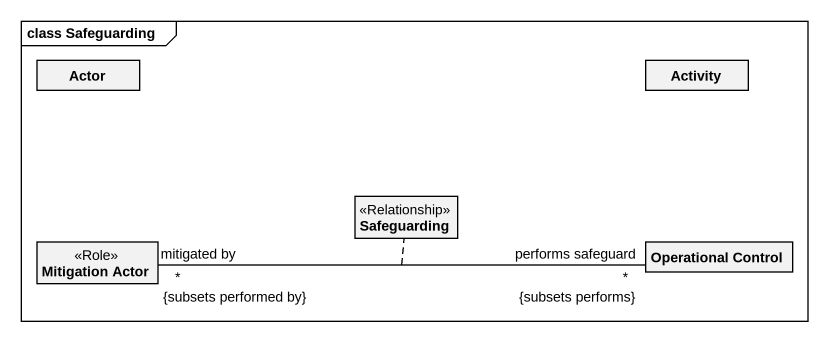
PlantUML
@startuml
mainframe class Safeguarding
hide circle
hide empty members
class "Actor" as Actor_
class Activity
class "Mitigation Actor" as Mitigation_Actor <<Role>>
class Safeguarding <<Relationship>>
class "Operational Control" as Operational_Control
Mitigation_Actor "mitigated by\n*\n{subsets performed by}" -right- "performs safeguard\n*\n{subsets performs}" Operational_Control
(Mitigation_Actor, Operational_Control) .. Safeguarding
@enduml
